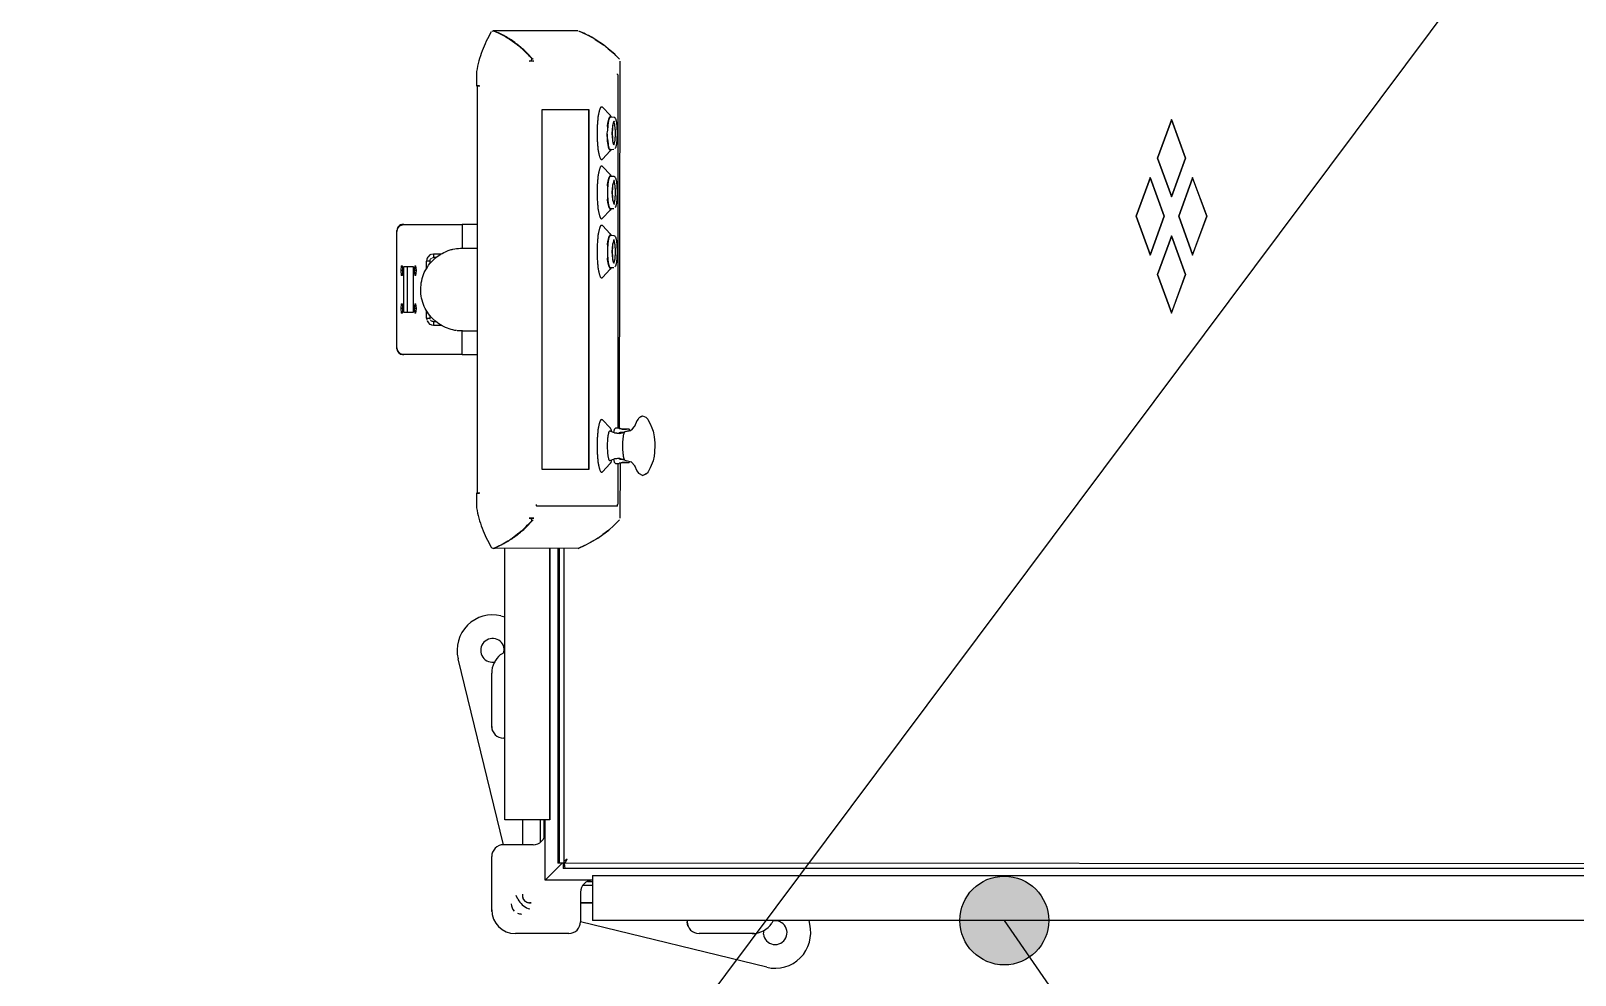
# Model space of a CAD drawing. Header units: millimetres. Extents: x -187347 to 135007, y -6415 to 292048.
# Drawn here: x -43111 to -41808, y 7073 to 7871 of the extents above; entities that cross this region are included whole.
import ezdxf

# ---------------------------------------------------------------- set-up
doc = ezdxf.new("R2010")
doc.units = ezdxf.units.MM
doc.header["$LTSCALE"] = 100
doc.layers.get('0').update_dxf_attribs({"lineweight": 18})
doc.layers.add('1', color=7, linetype='Continuous')
doc.layers.add('Layout Cabinplant', color=30, linetype='Continuous')

# ---------------------------------------------------------------- blocks, each defined once
blk = doc.blocks.new('CP_Giblet area_New')
at = {"layer": '1'}
h = blk.add_hatch(color=0, dxfattribs=at)
edge = h.paths.add_edge_path()
edge.add_arc((1113, 1533), 37.5, 0, 360)
at = {"color": 0, "linetype": 'Continuous'}
for p, q in [((1313.5, 1572.5), (1470.7, 1534.2)), ((1316, 1541.2), (1316.4, 1544.5)), ((1324.2, 1544), (1325.7, 1544)), ((1325.7, 1544), (1370.7, 1544)), ((1480.7, 1544), (1525.7, 1544)), ((614.7, 1533), (1460.7, 1533)), ((1278.1, 1533), (1277.3, 1536.2)), ((1308.1, 1533), (1309.2, 1535.3)), ((1380, 1537.9), (1380.7, 1534)), ((1380.7, 1533), (1380.7, 1534)), ((1460.7, 1508.2), (1460.7, 1533)), ((1470.7, 1509), (1470.7, 1534)), ((1470.7, 1509), (1470.7, 1534)), ((1545.7, 1525.5), (1545.7, 1524)), ((1460.7, 1518.1), (1470.7, 1518.1)), ((1470.7, 1518), (1460.7, 1518)), ((1512.4, 1518.1), (1513.7, 1518.1)), ((1513.7, 1518), (1512.4, 1518)), ((1513.6, 1523.4), (1514.9, 1523)), ((1523.7, 1515.1), (1525, 1511.9)), ((1545.7, 1524), (1545.7, 1479)), ((1460.7, 1495), (1460.7, 1508.2)), ((1468.5, 1503), (1460.7, 1503)), ((1464.9, 1500), (1460.7, 1500)), ((1519.7, 1510.7), (1519.7, 1512)), ((1519.8, 1510.7), (1519.8, 1512)), ((610.5, 1489), (1484.1, 1489)), ((1460.7, 1495), (614.7, 1495)), ((1460.7, 1499), (1500.7, 1499)), ((1484.1, 1489), (1485.3, 1489)), ((1484.6, 1484.5), (1484.1, 1489)), ((1485.3, 1485), (1485.3, 1489)), ((1492.7, 1491), (1486.2, 1484.5)), ((1486.2, 1484.5), (1492.7, 1491)), ((1500.7, 1499), (1492.7, 1491)), ((1492.7, 1491), (1500.7, 1499)), ((1500.7, 1499), (1500.7, 1448)), ((614.8, 1485), (1484.6, 1484.5)), ((1482.5, 1482.2), (1481.9, 1481)), ((1483, 1481.7), (1481.9, 1481)), ((1483.2, 1483.3), (1482.5, 1482.2)), ((1484.1, 1482.3), (1483, 1481.7)), ((1484, 1484.4), (1483.2, 1483.3)), ((1484.6, 1482.9), (1483.9, 1482.2)), ((1483.9, 1482.2), (1484.6, 1482.9)), ((1484.6, 1484.5), (1484, 1484.4)), ((1484.7, 1482.8), (1484.1, 1482.3)), ((1485.3, 1485), (1484.6, 1484.5)), ((1484.6, 1484.5), (1485.3, 1485)), ((1484.6, 1484.5), (1488.6, 1484.5)), ((1484.6, 1484.5), (1484.6, 1218.6)), ((1488.6, 1484.5), (1489.8, 1484.5)), ((1488.6, 1484.5), (1488.6, 1218.6)), ((1489.8, 1218.6), (1489.8, 1484.5)), ((1501.7, 1448), (1501.7, 1463.2)), ((1504.7, 1448), (1504.7, 1466.8)), ((1510.7, 1469), (1535.7, 1469)), ((1519.7, 1448), (1519.7, 1469)), ((1519.8, 1448), (1519.8, 1469)), ((1535.8, 1469.1), (1574.1, 1311.9)), ((1496.7, 1448), (1496.7, 1218.6)), ((1496.7, 1448), (1515.7, 1448)), ((1496.7, 1218.6), (1496.7, 1448)), ((1515.7, 1448), (1534.7, 1448)), ((1534.7, 1448), (1534.7, 1218.6)), ((1534.7, 1379), (1535.7, 1379)), ((1545, 1372.9), (1545.7, 1369)), ((1545.7, 1369), (1545.7, 1324)), ((1538.2, 1308.4), (1534.7, 1306.4)), ((1535.5, 1306.8), (1535.1, 1303.5)), ((1537.9, 1275.6), (1534.7, 1276.4)), ((1462.5, 1213.6), (1456.1, 1210.1)), ((1457, 1210.6), (1462.5, 1213.6)), ((1466.7, 1216), (1462.5, 1213.6)), ((1467.4, 1216.3), (1466.7, 1216)), ((1467.4, 1216.3), (1472.2, 1218.4)), ((1472.2, 1218.4), (1467.4, 1216.3)), ((1472.2, 1218.4), (1472.8, 1218.6)), ((1472.8, 1218.6), (1472.2, 1218.4)), ((1472.8, 1218.6), (1472.2, 1218.4)), ((1472.8, 1218.6), (1543.7, 1218.4)), ((1532.1, 1212.6), (1537.8, 1215.8)), ((1537.8, 1215.8), (1538.6, 1216.3)), ((1540.4, 1217.1), (1543.2, 1218.4)), ((1543.7, 1218.4), (1543.2, 1218.4)), ((1544.4, 1218.6), (1543.7, 1218.4)), ((1544.4, 1218.6), (1543.7, 1218.4)), ((1543.7, 1218.4), (1544.4, 1218.6)), ((1544.4, 1218.6), (1545.3, 1218.4)), ((1545.3, 1218.4), (1546.1, 1217.6)), ((1446.9, 1203.3), (1442.7, 1199.4)), ((1446.9, 1203.3), (1452, 1207)), ((1452, 1207), (1446.9, 1203.3)), ((1456.1, 1210.1), (1452, 1207)), ((1456.1, 1210.1), (1457, 1210.6)), ((1514.2, 1198.1), (1519, 1202.9)), ((1519, 1202.9), (1519.6, 1203.4)), ((1522.8, 1205.9), (1528.1, 1210.1)), ((1528.1, 1210.1), (1528.7, 1210.4)), ((1437.4, 1193), (1437, 1146.6)), ((1438.6, 1195.5), (1437.7, 1194.6)), ((1438.6, 1195.5), (1442.7, 1199.4)), ((1442.7, 1199.4), (1438.6, 1195.5)), ((1510.1, 1193), (1512, 1193.2)), ((1510.1, 1193), (1511.4, 1193.2)), ((1513.5, 1193), (1510.1, 1193)), ((1510.8, 1194.6), (1511.7, 1195.6)), ((1511.7, 1195.6), (1512, 1193.2)), ((1512.2, 1195.6), (1511.7, 1195.6)), ((1512, 1193.2), (1512.5, 1193.2)), ((1512.5, 1193.2), (1512.2, 1195.6)), ((1512.5, 1193.2), (1514.1, 1193)), ((1514.1, 1193), (1513.5, 1193)), ((1439.3, 1146.9), (1439.3, 1181.4)), ((1439.6, 1182.9), (1507.9, 1182.9)), ((1558.6, 1172), (1558.5, 1184.4)), ((1555.6, 1171.9), (1556.3, 1171.9)), ((1556.3, 1171.9), (1558.6, 1172)), ((1558, 1171.9), (1556.3, 1171.9)), ((1558.1, 828), (1558, 1171.9)), ((1409.3, 1144.6), (1412, 1150.7)), ((1412, 1150.7), (1413.5, 1153.9)), ((1413.5, 1153.9), (1414.6, 1155.1)), ((1414.6, 1155.1), (1418.2, 1157)), ((1415.4, 1155.9), (1418.2, 1157)), ((1421.7, 1155.1), (1418.2, 1157)), ((1423.2, 1153), (1421.7, 1155.1)), ((1425.2, 1148.5), (1423.2, 1153)), ((1425.2, 1148.5), (1427.4, 1146.1)), ((1445.6, 1147), (1452.2, 1153.9)), ((1463.6, 1152), (1503.2, 1152)), ((1463.6, 1152), (1463.6, 847.9)), ((1463.6, 847.9), (1463.6, 1152)), ((1503.2, 1152), (1503.2, 847.9)), ((1408.1, 1133.2), (1408.2, 1135.6)), ((1408.2, 1135.6), (1408.3, 1137.7)), ((1408.3, 1137.7), (1408.7, 1140.7)), ((1408.7, 1140.7), (1409.3, 1144.6)), ((1427.4, 1146.1), (1427.7, 1145.5)), ((1433.2, 1144), (1427.7, 1145.5)), ((1429.8, 1146), (1429, 1145.1)), ((1434.2, 1146), (1429.8, 1146)), ((1430.9, 1146), (1429.8, 1146)), ((1431.8, 1146), (1430.9, 1146)), ((1431.8, 1146), (1435.5, 1146.2)), ((1438, 1142.4), (1433.7, 1143.7)), ((1436.7, 1143.3), (1433.7, 1143.7)), ((1434.8, 1146.1), (1434.2, 1146)), ((1435.5, 1146.2), (1434.8, 1146.1)), ((1435.5, 1146.2), (1436.3, 1146.4)), ((1436.3, 1146.4), (1435.5, 1146.2)), ((1436.3, 1146.4), (1437, 1146.6)), ((1437, 1146.6), (1436.3, 1146.4)), ((1437.4, 1143.3), (1436.7, 1143.3)), ((1437, 1146.6), (1438.1, 1146.9)), ((1437, 1146.6), (1437.7, 1146.4)), ((1438, 1143), (1437.4, 1143.3)), ((1442.1, 1143.1), (1438, 1142.4)), ((1438.8, 1142.5), (1438, 1143)), ((1438, 1142.4), (1441.2, 1142.9)), ((1441.3, 1146.9), (1438.1, 1146.9)), ((1441.2, 1142.9), (1442.1, 1143.1)), ((1442.2, 1145.8), (1441.3, 1146.9)), ((1445.9, 1144.5), (1442.1, 1143.1)), ((1442.9, 1143.4), (1442.2, 1145.8)), ((1444.7, 1145), (1444.6, 1144.3)), ((1445, 1146), (1444.7, 1145)), ((1445.6, 1147), (1445, 1146)), ((1408.1, 1131.5), (1408.1, 1133.2)), ((1408.1, 1129.4), (1408.1, 1131.5)), ((1408.3, 1127), (1408.1, 1129.4)), ((1408.6, 1124.5), (1408.3, 1127)), ((1409, 1121.1), (1408.6, 1124.5)), ((1438, 1121.7), (1433.9, 1120.7)), ((1438, 1121.7), (1433.9, 1120.7)), ((1438, 1121.7), (1442.1, 1121)), ((1442.1, 1121), (1438, 1121.7)), ((1438, 1121), (1438.8, 1121.5)), ((1409.3, 1119.5), (1409, 1121.1)), ((1411, 1115.5), (1409.3, 1119.5)), ((1411.4, 1114.7), (1411, 1115.5)), ((1413.9, 1109.6), (1411.4, 1114.7)), ((1413.9, 1109.6), (1414.6, 1108.9)), ((1414.6, 1108.9), (1415.4, 1108.2)), ((1415.4, 1108.2), (1418.2, 1107)), ((1415.4, 1108.2), (1418.2, 1107)), ((1418.2, 1107), (1420.9, 1108.2)), ((1420.9, 1108.2), (1421.7, 1108.9)), ((1421.7, 1108.9), (1422.1, 1109.5)), ((1422.1, 1109.5), (1423.2, 1111)), ((1423.2, 1111), (1425.2, 1115.6)), ((1424.8, 1114.9), (1425.2, 1115.6)), ((1425.2, 1115.6), (1425.7, 1116)), ((1425.7, 1116), (1427.7, 1118.6)), ((1432.9, 1120), (1427.7, 1118.6)), ((1427.7, 1118.6), (1428.4, 1119.1)), ((1432.9, 1120), (1428.4, 1119.1)), ((1429, 1118.9), (1429.6, 1118)), ((1429.6, 1118), (1430.9, 1118)), ((1430.1, 1118), (1434.2, 1118)), ((1430.9, 1118), (1431.8, 1118)), ((1435.5, 1117.9), (1431.8, 1118)), ((1433.9, 1120.7), (1436.7, 1120.7)), ((1434.2, 1118), (1434.8, 1118)), ((1434.8, 1118), (1435.5, 1117.9)), ((1436.3, 1117.7), (1435.5, 1117.9)), ((1435.5, 1117.9), (1436.3, 1117.7)), ((1437, 1117.5), (1436.3, 1117.7)), ((1436.3, 1117.7), (1437, 1117.5)), ((1436.7, 1120.7), (1437.4, 1120.8)), ((1437.7, 1117.7), (1437, 1117.5)), ((1438.1, 1117.2), (1437, 1117.5)), ((1437.4, 1120.8), (1438, 1121)), ((1437.7, 1117.7), (1437.4, 807)), ((1438.1, 1117.2), (1441.3, 1117.2)), ((1439.3, 818.5), (1439.3, 1117.2)), ((1442.1, 1121), (1445.9, 1119.6)), ((1442.2, 1118.3), (1442.9, 1120.7)), ((1444.5, 1120.1), (1444.9, 1118.5)), ((1444.9, 1118.5), (1444.5, 1120.1)), ((1445.3, 1117.5), (1444.9, 1118.5)), ((1445.3, 1117.5), (1444.9, 1118.5)), ((1445.6, 1116.9), (1445.3, 1117.5)), ((1445.6, 1116.9), (1452.2, 1110.1)), ((1570.7, 1055), (1558, 1055)), ((1570.7, 1055), (1570.7, 1035)), ((1570.7, 1055), (1570.7, 1035)), ((1570.7, 1055), (1619.8, 1055)), ((1619.8, 1055), (1620.7, 1055)), ((1620.4, 1054.9), (1622, 1054.6)), ((1625.3, 1051.3), (1625.4, 1050.4)), ((1625.7, 1050), (1625.7, 1049.2)), ((1625.7, 1049.2), (1625.7, 950.9)), ((1570.5, 1035), (1558, 1035)), ((1570.5, 1035), (1572.1, 1035)), ((1570.5, 1035), (1572.1, 1035)), ((1572.1, 1035), (1573.6, 1034.9)), ((1572.1, 1035), (1573.6, 1034.9)), ((1573.6, 1034.9), (1574.9, 1034.8)), ((1573.6, 1034.9), (1574.9, 1034.8)), ((1575.4, 1034.7), (1576.8, 1034.5)), ((1575.4, 1034.7), (1576.8, 1034.5)), ((1576.8, 1034.5), (1578.5, 1034.1)), ((1578.5, 1034.1), (1580, 1033.7)), ((1580, 1033.7), (1581.6, 1033.2)), ((1581.6, 1033.2), (1583, 1032.7)), ((1583, 1032.7), (1584.7, 1032)), ((1584.7, 1032), (1585.8, 1031.5)), ((1585.8, 1031.5), (1587.6, 1030.6)), ((1587.6, 1030.6), (1589, 1029.7)), ((1594.8, 1030), (1588.5, 1030)), ((1594.8, 1027.1), (1594.8, 1030)), ((1596.6, 1029.8), (1594.8, 1030)), ((971.8, 1020), (959.9, 987.2)), ((959.9, 987.2), (971.8, 1019.4)), ((983.7, 987.2), (971.8, 1020)), ((971.8, 1019.4), (983.7, 987.2)), ((983.7, 987.2), (971.8, 1019.4)), ((1589, 1029.7), (1590.3, 1028.9)), ((1590.3, 1028.9), (1591.7, 1027.9)), ((1591.7, 1027.9), (1593.1, 1026.8)), ((1594.8, 1027.1), (1592.8, 1027.1)), ((1593.1, 1026.8), (1595.6, 1024.5)), ((1594.8, 1027.1), (1595.8, 1027)), ((1595.6, 1024.5), (1596.9, 1023.2)), ((1595.8, 1027), (1596.5, 1026.6)), ((1596.5, 1026.6), (1597.3, 1025.8)), ((1597.2, 1029.6), (1596.6, 1029.8)), ((1596.9, 1023.2), (1598, 1021.9)), ((1598.1, 1029.1), (1597.2, 1029.6)), ((1597.7, 1025), (1597.8, 1024.2)), ((1600.7, 1024.2), (1597.8, 1024.2)), ((1597.8, 1024.2), (1597.8, 1022.1)), ((1598, 1021.9), (1599, 1020.5)), ((1599.1, 1028.2), (1598.1, 1029.1)), ((1599, 1020.5), (1600, 1019)), ((1599.7, 1027.4), (1599.1, 1028.2)), ((1600.3, 1026.4), (1599.7, 1027.4)), ((1600, 1019), (1601, 1017.5)), ((1600.7, 1024.2), (1600.5, 1025.9)), ((1600.7, 1024.2), (1600.7, 1017.9)), ((1601, 1017.5), (1601.8, 1015.9)), ((1609.8, 1020), (1609.3, 1016)), ((1609.8, 1020), (1610.7, 1020)), ((1611.1, 1016), (1610.7, 1020)), ((1612, 1019.5), (1619.8, 1019.5)), ((1612, 980.5), (1612, 1019.5)), ((1616.9, 1019.5), (1616.9, 980.5)), ((1619.8, 1019.5), (1619.8, 980.5)), ((1621.1, 1020), (1620.7, 1016)), ((1621.1, 1020), (1622.1, 1020)), ((1622.5, 1016), (1622.1, 1020)), ((1601.8, 1015.9), (1602.6, 1014.3)), ((1602.6, 1014.3), (1603.3, 1012.6)), ((1603.3, 1012.6), (1603.9, 1010.9)), ((1603.9, 1010.9), (1604.4, 1009.1)), ((1604.4, 1009.1), (1604.9, 1007.4)), ((1604.9, 1007.4), (1605.2, 1005.5)), ((1605.2, 1005.5), (1605.5, 1003.7)), ((1609.3, 1016), (1609.8, 1012)), ((1609.3, 1016), (1611.1, 1016)), ((1610.7, 1012), (1609.8, 1012)), ((1610.7, 1012), (1611.1, 1016)), ((1620.7, 1016), (1622.5, 1016)), ((1620.7, 1016), (1621.1, 1012)), ((1622.1, 1012), (1621.1, 1012)), ((1622.1, 1012), (1622.5, 1016)), ((1604.4, 990.8), (1603.9, 989.1)), ((1604.8, 992.6), (1604.4, 990.8)), ((1605.2, 994.4), (1604.8, 992.6)), ((1605.4, 996.3), (1605.2, 994.4)), ((1605.6, 998.1), (1605.4, 996.3)), ((1605.5, 1003.7), (1605.6, 1001.8)), ((1605.6, 1001.8), (1605.6, 1000)), ((1605.6, 1000), (1605.6, 998.1)), ((959.9, 987.2), (971.8, 954.5)), ((971.8, 955.1), (959.9, 987.2)), ((971.8, 954.5), (959.9, 987.2)), ((971.8, 955.1), (983.7, 987.2)), ((983.7, 987.2), (971.8, 955.1)), ((971.8, 954.5), (983.7, 987.2)), ((1440.5, 977.2), (1441.3, 980.3)), ((1441.3, 980.3), (1441.8, 980.8)), ((1445.6, 981.4), (1442.6, 981.4)), ((1445.6, 982.9), (1444.9, 981.5)), ((1444.9, 981.5), (1445.6, 982.9)), ((1445.6, 982.9), (1452.2, 989.8)), ((1597.9, 978.1), (1596.8, 976.8)), ((1597.8, 978), (1597.8, 975.9)), ((1599, 979.5), (1597.9, 978.1)), ((1600, 981), (1599, 979.5)), ((1600.9, 982.5), (1600, 981)), ((1600.7, 982.2), (1600.7, 975.9)), ((1601.8, 984.1), (1600.9, 982.5)), ((1602.6, 985.7), (1601.8, 984.1)), ((1603.3, 987.4), (1602.6, 985.7)), ((1603.9, 989.1), (1603.3, 987.4)), ((1609.8, 988), (1609.3, 984)), ((1609.3, 984), (1609.8, 980)), ((1609.3, 984), (1611.1, 984)), ((1609.8, 988), (1610.7, 988)), ((1610.7, 980), (1609.8, 980)), ((1611.1, 984), (1610.7, 988)), ((1610.7, 980), (1611.1, 984)), ((1619.8, 980.5), (1612, 980.5)), ((1621.1, 988), (1620.7, 984)), ((1620.7, 984), (1621.1, 980)), ((1620.7, 984), (1622.5, 984)), ((1621.1, 988), (1622.1, 988)), ((1622.1, 980), (1621.1, 980)), ((1622.5, 984), (1622.1, 988)), ((1622.1, 980), (1622.5, 984)), ((954, 970.9), (942, 938.1)), ((942, 938.1), (954, 970.3)), ((965.7, 938.1), (954, 970.9)), ((954, 970.3), (965.7, 938.1)), ((965.7, 938.1), (954, 970.3)), ((989.7, 970.9), (978, 938.1)), ((978, 938.1), (989.7, 970.9)), ((978, 938.1), (989.7, 970.3)), ((1001.6, 938.1), (989.7, 970.9)), ((1001.6, 938.1), (989.7, 970.3)), ((989.7, 970.3), (1001.6, 938.1)), ((1439.8, 967.9), (1440, 972.9)), ((1440, 962.9), (1439.8, 967.9)), ((1440, 972.9), (1440.5, 977.2)), ((1442.5, 977.7), (1443, 977.1)), ((1443, 977.1), (1442.5, 977.7)), ((1443, 977.1), (1443.5, 974.5)), ((1443.5, 974.5), (1443.8, 970.3)), ((1443.8, 965.6), (1443.5, 961.4)), ((1443.8, 970.3), (1443.9, 968.5)), ((1443.9, 967.4), (1443.8, 965.6)), ((1443.9, 968.5), (1443.9, 967.4)), ((1570.5, 965), (1558, 965)), ((1572.1, 965.1), (1570.5, 965)), ((1572.1, 965.1), (1570.5, 965)), ((1570.7, 945), (1570.7, 965)), ((1570.7, 945), (1570.7, 965)), ((1573.7, 965.2), (1572.1, 965.1)), ((1573.7, 965.2), (1572.1, 965.1)), ((1575.3, 965.4), (1573.7, 965.2)), ((1575.3, 965.4), (1573.7, 965.2)), ((1576.9, 965.6), (1575.3, 965.4)), ((1576.9, 965.6), (1575.3, 965.4)), ((1578.4, 965.9), (1576.9, 965.6)), ((1578.4, 965.9), (1576.9, 965.6)), ((1579.2, 966.1), (1578.4, 965.9)), ((1579.2, 966.1), (1578.4, 965.9)), ((1580, 966.3), (1579.2, 966.1)), ((1580, 966.3), (1579.2, 966.1)), ((1581.5, 966.8), (1580, 966.3)), ((1581.5, 966.8), (1580, 966.3)), ((1583, 967.3), (1581.5, 966.8)), ((1582.4, 967.1), (1581.5, 966.8)), ((1583, 967.3), (1582.4, 967.1)), ((1584.8, 968.1), (1583, 967.3)), ((1586.1, 968.7), (1584.8, 968.1)), ((1587.5, 969.5), (1586.1, 968.7)), ((1589.3, 970.5), (1587.5, 969.5)), ((1588.5, 970), (1594.8, 970)), ((1590.4, 971.2), (1589.3, 970.5)), ((1591.8, 972.2), (1590.4, 971.2)), ((1593.1, 973.2), (1591.8, 972.2)), ((1592.8, 973), (1594.8, 973)), ((1594.4, 974.4), (1593.1, 973.2)), ((1595.6, 975.6), (1594.4, 974.4)), ((1595.7, 973.1), (1594.8, 973)), ((1594.8, 970), (1594.8, 973)), ((1594.8, 970), (1596.6, 970.3)), ((1596.8, 976.8), (1595.6, 975.6)), ((1597.3, 974.2), (1596.5, 973.4)), ((1597.1, 970.5), (1598.1, 971)), ((1597.7, 975), (1597.3, 974.2)), ((1597.8, 975.9), (1597.7, 975)), ((1597.8, 975.9), (1600.7, 975.9)), ((1598.1, 971), (1598.9, 971.7)), ((1598.9, 971.7), (1599.7, 972.6)), ((1599.7, 972.6), (1600.3, 973.6)), ((1600.3, 973.6), (1600.5, 974.2)), ((1600.5, 974.2), (1600.7, 975.9)), ((1440.5, 958.7), (1440, 962.9)), ((1441.3, 955.6), (1440.5, 958.7)), ((1442.2, 954.6), (1445.6, 954.4)), ((1443.5, 961.4), (1442.4, 958.5)), ((1445.3, 953.4), (1444.9, 954.4)), ((1445.3, 953.4), (1444.9, 954.4)), ((1445.6, 952.8), (1445.3, 953.4)), ((1445.6, 952.8), (1452.2, 946)), ((1445.6, 932.9), (1452.2, 939.8)), ((1558, 945), (1570.7, 945)), ((1619.8, 945), (1570.7, 945)), ((1620.7, 945), (1619.8, 945)), ((1622, 945.5), (1621.1, 945.3)), ((1622, 945.5), (1621.1, 945.3)), ((1625.6, 950.3), (1625.3, 948.7)), ((1625.7, 950.9), (1625.7, 950)), ((954, 906), (942, 938.1)), ((942, 938.1), (954, 905.4)), ((954, 905.4), (965.7, 938.1)), ((954, 906), (965.7, 938.1)), ((965.7, 938.1), (954, 906)), ((989.7, 905.4), (978, 938.1)), ((978, 938.1), (989.7, 905.4)), ((989.7, 906), (978, 938.1)), ((989.7, 906), (1001.6, 938.1)), ((1001.6, 938.1), (989.7, 906)), ((989.7, 905.4), (1001.6, 938.1)), ((1440, 922.9), (1440.5, 927.2)), ((1440.5, 927.2), (1441.3, 930.3)), ((1441.3, 930.3), (1441.8, 930.8)), ((1442.4, 927.4), (1442.2, 928.1)), ((1442.4, 927.4), (1443.5, 924.5)), ((1443, 927.1), (1442.4, 927.4)), ((1445.6, 931.4), (1442.6, 931.4)), ((1445.6, 932.9), (1444.9, 931.5)), ((1444.9, 931.5), (1445.6, 932.9)), ((959.9, 889), (971.8, 921.8)), ((971.8, 921.8), (959.9, 889)), ((959.9, 889), (971.8, 921.2)), ((983.5, 889), (971.8, 921.8)), ((983.5, 889), (971.8, 921.2)), ((971.8, 921.2), (983.5, 889)), ((1439.8, 917.9), (1440, 922.9)), ((1440, 912.9), (1439.8, 917.9)), ((1440.5, 908.7), (1440, 912.9)), ((1443.5, 924.5), (1443.8, 920.3)), ((1443.8, 915.6), (1443.5, 911.4)), ((1443.8, 920.3), (1443.9, 918.5)), ((1443.9, 917.4), (1443.8, 915.6)), ((1443.9, 918.5), (1443.9, 917.4)), ((1441.3, 905.6), (1440.5, 908.7)), ((1442.2, 904.6), (1445.6, 904.4)), ((1443.5, 911.4), (1442.4, 908.5)), ((1445.1, 903.7), (1444.9, 904.4)), ((1445.1, 903.7), (1444.9, 904.4)), ((1445.5, 903.1), (1445.1, 903.7)), ((1445.5, 903.1), (1452.2, 896)), ((971.8, 856.9), (959.9, 889)), ((959.9, 889), (971.8, 856.3)), ((971.8, 856.3), (959.9, 889)), ((971.8, 856.9), (983.5, 889)), ((971.8, 856.3), (983.5, 889)), ((983.5, 889), (971.8, 856.9)), ((1445.6, 882.9), (1452.2, 889.8)), ((1440, 872.9), (1440.5, 877.2)), ((1440.5, 877.2), (1441.3, 880.3)), ((1441.3, 880.3), (1441.8, 880.8)), ((1442.5, 877.7), (1443, 877.1)), ((1443, 877.1), (1442.5, 877.7)), ((1445.6, 881.6), (1442.6, 881.4)), ((1443, 877.1), (1443.5, 874.5)), ((1443.5, 874.5), (1443.8, 870.3)), ((1445.6, 882.9), (1444.9, 881.5)), ((1444.9, 881.5), (1445.6, 882.9)), ((1439.8, 867.9), (1440, 872.9)), ((1440, 862.9), (1439.8, 867.9)), ((1440.5, 858.7), (1440, 862.9)), ((1443.5, 861.4), (1442.7, 858.2)), ((1443.8, 865.6), (1443.5, 861.4)), ((1443.8, 870.3), (1443.9, 868.5)), ((1443.9, 867.4), (1443.8, 865.6)), ((1443.9, 868.5), (1443.9, 867.4)), ((1441.3, 855.6), (1440.5, 858.7)), ((1442.7, 858.2), (1442.2, 857.8)), ((1442.2, 854.6), (1445.6, 854.4)), ((1445.3, 853.4), (1444.9, 854.4)), ((1445.3, 853.4), (1444.9, 854.4)), ((1445.6, 852.8), (1445.3, 853.4)), ((1445.6, 852.8), (1452.2, 846)), ((1503.2, 847.9), (1463.6, 847.9)), ((1556.3, 828), (1555.6, 828)), ((1556.3, 828), (1558.1, 828)), ((1558.6, 828), (1556.3, 828)), ((1557.4, 828.1), (1558.1, 828)), ((1558.5, 815.7), (1558.6, 828)), ((1437.7, 805.5), (1438.6, 804.6)), ((1440.9, 802.2), (1438.6, 804.6)), ((1438.6, 804.6), (1440.9, 802.2)), ((1440.9, 802.2), (1441.9, 801.2)), ((1447.3, 796.7), (1441.9, 801.2)), ((1441.9, 801.2), (1447.3, 796.7)), ((1447.3, 796.7), (1451.2, 793.4)), ((1511.4, 806.8), (1510.1, 807)), ((1512, 806.8), (1510.1, 807)), ((1510.1, 807), (1513.5, 807)), ((1511.7, 804.5), (1510.8, 805.5)), ((1512, 806.8), (1511.7, 804.5)), ((1514.8, 801.2), (1511.7, 804.5)), ((1511.7, 804.5), (1512.2, 804.5)), ((1512.5, 806.8), (1512, 806.8)), ((1512.2, 804.5), (1512.5, 806.8)), ((1514.1, 807), (1512.5, 806.8)), ((1513.5, 807), (1514.1, 807)), ((1523.5, 793.4), (1516.1, 800)), ((1458.3, 788.9), (1451.2, 793.4)), ((1451.2, 793.4), (1458.3, 788.9)), ((1458.3, 788.9), (1461.3, 786.9)), ((1461.3, 786.9), (1472.2, 781.7)), ((1533, 786.9), (1524.3, 792.9)), ((1543.2, 781.7), (1533, 786.9)), ((1473, 781.5), (1544.4, 781.5)), ((1543.2, 781.7), (1543.7, 781.7)), ((1543.7, 781.7), (1544.4, 781.5)), ((1543.7, 781.7), (1544.4, 781.5)), ((1544.4, 781.5), (1543.7, 781.7)), ((1545.3, 781.7), (1544.4, 781.5))]:
    blk.add_line(p, q, dxfattribs=at)
for centre, radius, start, end in [((1306.4, 1543.3), 30, 76.3037, 193.6963), ((1306.4, 1543.3), 10, 6.9229, 228.462), ((1325.7, 1524), 20, 89.9999, 145.7141), ((1370.7, 1534), 10, 0, 90), ((1480.7, 1534), 10, 90, 180), ((1525.7, 1524), 20, 0, 90), ((1306.4, 1543.3), 10, 228.4615, 283.8449), ((1520.7, 1519), 8.5, 67.4981, 89.9984), ((1513.7, 1512), 6.1, 0, 90), ((1506.5, 1504.8), 20, 30.8395, 65.1247), ((1520.7, 1519), 8.5, 0.0002, 44.9994), ((1460.7, 1509), 10, 270, 0), ((1535.7, 1479), 10, 270, 0), ((1535.7, 1479), 10, 337.5017, 0.0013), ((1510.7, 1459), 10, 90, 180), ((1535.7, 1369), 10, 0, 90), ((1525.7, 1324), 20, 308.5717, 0.0001), ((1545, 1304.8), 10, 186.9228, 103.8465), ((1545, 1304.8), 30, 256.3037, 13.6963), ((1508.5, 1129), 96.5, 112.106, 115.2184), ((1620.7, 1050), 5, 0, 90), ((1619.7, 1049), 6, 22.499, 67.501), ((1620.7, 950), 5, 270, 0), ((1619.7, 951), 6, 292.4992, 337.5008), ((1508.5, 871.1), 96.5, 240.7085, 247.8839)]:
    blk.add_arc(centre, radius, start, end, dxfattribs=at)
for points in [[(1519.7, 1512), (1519.6, 1513.2), (1519.3, 1514.3), (1519, 1514.9), (1518.7, 1515.4), (1518.3, 1515.8), (1518, 1516.3), (1517.5, 1516.7), (1517, 1517), (1516.5, 1517.3), (1516, 1517.6), (1514.9, 1517.9), (1513.7, 1518)], [(1543.2, 1218.4), (1534.5, 1214), (1526.3, 1208.8), (1518.7, 1202.6), (1511.7, 1195.6)], [(1543.7, 1218.4), (1535, 1214.1), (1526.8, 1208.8), (1519.2, 1202.6), (1512.2, 1195.6)], [(1558.5, 1184.4), (1556.6, 1193.1), (1553.8, 1201.7), (1550.3, 1209.8), (1546.1, 1217.6)], [(1439.6, 1182.9), (1439.4, 1182.5), (1439.4, 1181.9), (1439.4, 1181.7), (1439.3, 1181.4)], [(1508.2, 1181.5), (1508.2, 1181.7), (1508.2, 1181.9), (1508.1, 1182.4), (1507.9, 1182.9)], [(1425.2, 1148.5), (1424.8, 1149.1), (1424.4, 1149.6)], [(1456.8, 1132), (1456.7, 1135.8), (1456.5, 1139.7), (1456.4, 1141.4), (1456.2, 1143.2), (1456.1, 1144.8), (1455.9, 1146.4), (1455.6, 1147.7), (1455.4, 1149.1), (1455.1, 1150.2), (1454.8, 1151.3), (1454.5, 1152.2), (1454.2, 1153), (1453.9, 1153.5), (1453.6, 1154), (1452.9, 1154.3), (1452.2, 1153.9)], [(1432.9, 1120), (1433.5, 1120.2), (1433.9, 1120.8), (1434.1, 1121.4), (1434.3, 1122), (1434.5, 1122.8), (1434.7, 1123.5), (1434.8, 1124.5), (1434.9, 1125.4), (1435, 1126.4), (1435.1, 1127.4), (1435.2, 1128.6), (1435.2, 1129.7), (1435.3, 1130.9), (1435.3, 1132), (1435.3, 1133.2), (1435.2, 1134.4), (1435.2, 1135.5), (1435.1, 1136.6), (1435, 1137.7), (1434.9, 1138.7), (1434.8, 1139.6), (1434.7, 1140.5), (1434.5, 1141.3), (1434.4, 1142), (1434.2, 1142.6), (1434, 1143.1), (1433.7, 1143.7), (1433.2, 1144)], [(1445.6, 1147), (1445.1, 1146), (1444.7, 1145)], [(1448.2, 1132), (1448.1, 1134.5), (1448, 1137), (1447.9, 1138.1), (1447.8, 1139.2), (1447.6, 1140.2), (1447.5, 1141.2), (1447.3, 1141.9), (1447.1, 1142.7), (1447, 1143.3), (1446.7, 1143.8), (1446.4, 1144.3), (1445.9, 1144.5)], [(1445.9, 1119.6), (1446.4, 1119.8), (1446.7, 1120.3), (1447, 1120.8), (1447.1, 1121.4), (1447.3, 1122.1), (1447.5, 1122.9), (1447.6, 1123.9), (1447.8, 1124.8), (1447.9, 1126), (1448, 1127.1), (1448.1, 1129.5), (1448.2, 1132)], [(1452.2, 1110.1), (1452.9, 1109.9), (1453.6, 1110.1), (1453.9, 1110.5), (1454.2, 1111.1), (1454.5, 1111.9), (1454.8, 1112.7), (1455.1, 1113.8), (1455.4, 1115), (1455.6, 1116.3), (1455.9, 1117.7), (1456.1, 1119.3), (1456.2, 1120.9), (1456.4, 1122.7), (1456.5, 1124.4), (1456.7, 1128.2), (1456.8, 1132)], [(1418.2, 1107), (1418.9, 1107.1), (1419.6, 1107.3), (1420.3, 1107.7), (1420.9, 1108.2)], [(1441.3, 1117.2), (1441.8, 1117.7), (1442.2, 1118.3)], [(1445.3, 1117.5), (1445.5, 1117.2), (1445.6, 1116.9)], [(1625.7, 1049.2), (1625.6, 1050.3), (1625.2, 1051.4), (1625, 1051.9), (1624.6, 1052.4), (1624.3, 1052.8), (1623.9, 1053.2), (1623.5, 1053.6), (1623, 1054), (1622.5, 1054.3), (1622, 1054.5), (1621, 1054.9), (1619.8, 1055)], [(1448, 967.9), (1447.9, 970.4), (1448, 972.8), (1448.1, 973.9), (1448.1, 974.9), (1448, 975.9), (1447.8, 976.9), (1447.6, 977.6), (1447.4, 978.4), (1447.2, 979.1), (1447, 979.8), (1446.8, 980.3), (1446.6, 980.9), (1446.4, 981.2), (1446.2, 981.5), (1445.9, 981.6), (1445.6, 981.4)], [(1448, 967.9), (1447.9, 970.5), (1447.8, 973.1), (1447.7, 974.3), (1447.6, 975.4), (1447.4, 976.5), (1447.3, 977.5), (1447.1, 978.3), (1446.9, 979.2), (1446.7, 979.8), (1446.5, 980.4), (1446.2, 981), (1445.6, 981.4)], [(1456.8, 967.9), (1456.7, 971.7), (1456.5, 975.6), (1456.4, 977.3), (1456.2, 979.1), (1456.1, 980.7), (1455.9, 982.3), (1455.6, 983.6), (1455.4, 985), (1455.1, 986.1), (1454.8, 987.2), (1454.5, 988.1), (1454.2, 988.9), (1453.9, 989.4), (1453.6, 989.9), (1452.9, 990.2), (1452.2, 989.8)], [(1442.5, 977.7), (1442.4, 977.3), (1442.3, 976.9), (1442.1, 976.4), (1442, 975.8), (1441.9, 975.2), (1441.7, 974.6), (1441.6, 973.8), (1441.6, 973.1), (1441.5, 972.3), (1441.4, 971.5), (1441.3, 969.7), (1441.3, 967.9)], [(1441.3, 967.9), (1441.3, 966.2), (1441.4, 964.4), (1441.5, 963.6), (1441.6, 962.8), (1441.6, 962), (1441.7, 961.3), (1441.8, 960.7), (1442, 960.1), (1442.1, 959.6), (1442.2, 959.1), (1442.5, 958.5), (1442.8, 958)], [(1443.9, 967.9), (1443.9, 969.7), (1443.8, 971.4), (1443.7, 972.9), (1443.5, 974.5)], [(1443.5, 961.4), (1443.7, 962.9), (1443.8, 964.5), (1443.9, 966.2), (1443.9, 967.9)], [(1445.6, 954.4), (1445.9, 954.3), (1446.2, 954.4), (1446.4, 954.7), (1446.6, 955), (1446.8, 955.6), (1447, 956.1), (1447.2, 956.8), (1447.4, 957.5), (1447.6, 958.2), (1447.8, 959), (1448, 960), (1448.1, 961), (1448.1, 962), (1448, 963), (1447.9, 965.5), (1448, 967.9)], [(1445.6, 954.4), (1446.1, 954.9), (1446.5, 955.5), (1446.7, 956.1), (1446.9, 956.7), (1447.1, 957.5), (1447.3, 958.4), (1447.4, 959.4), (1447.6, 960.4), (1447.7, 961.6), (1447.8, 962.8), (1447.9, 965.4), (1448, 967.9)], [(1452.2, 946), (1452.9, 945.8), (1453.6, 946), (1453.9, 946.4), (1454.2, 947), (1454.5, 947.8), (1454.8, 948.6), (1455.1, 949.7), (1455.4, 950.9), (1455.6, 952.2), (1455.9, 953.6), (1456.1, 955.2), (1456.2, 956.8), (1456.4, 958.6), (1456.5, 960.3), (1456.7, 964.1), (1456.8, 967.9)], [(1441.3, 955.6), (1441.6, 955), (1442.2, 954.6)], [(1442.2, 957.8), (1442.4, 957.8), (1442.5, 957.9), (1442.4, 958), (1442.3, 958.2), (1442.4, 958.4), (1442.6, 958.6), (1442.8, 958.7), (1443, 958.8)], [(1445.3, 953.4), (1445.5, 953.1), (1445.6, 952.8)], [(1456.8, 917.9), (1456.7, 921.7), (1456.5, 925.6), (1456.4, 927.3), (1456.2, 929.1), (1456.1, 930.7), (1455.9, 932.3), (1455.6, 933.6), (1455.4, 935), (1455.1, 936.1), (1454.8, 937.2), (1454.5, 938.1), (1454.2, 938.9), (1453.9, 939.4), (1453.6, 939.9), (1452.9, 940.2), (1452.2, 939.8)], [(1619.8, 945), (1621, 945.2), (1622, 945.5), (1622.5, 945.8), (1623, 946.1), (1623.5, 946.4), (1623.9, 946.8), (1624.3, 947.3), (1624.6, 947.7), (1625, 948.2), (1625.2, 948.7), (1625.6, 949.8), (1625.7, 950.9)], [(1442.8, 927.9), (1442.5, 927.3), (1442.2, 926.8), (1442.1, 926.3), (1442, 925.8), (1441.9, 925.2), (1441.7, 924.6), (1441.6, 923.8), (1441.6, 923.1), (1441.5, 922.3), (1441.4, 921.5), (1441.3, 919.7), (1441.3, 917.9)], [(1448, 917.9), (1447.9, 920.4), (1448, 922.8), (1448.1, 923.9), (1448.1, 924.9), (1448, 925.9), (1447.8, 926.9), (1447.6, 927.6), (1447.4, 928.4), (1447.2, 929.1), (1447, 929.8), (1446.8, 930.3), (1446.6, 930.9), (1446.4, 931.2), (1446.2, 931.5), (1445.9, 931.6), (1445.6, 931.4)], [(1448, 917.9), (1447.9, 920.5), (1447.8, 923.1), (1447.7, 924.3), (1447.6, 925.4), (1447.4, 926.5), (1447.3, 927.5), (1447.1, 928.3), (1446.9, 929.2), (1446.7, 929.8), (1446.5, 930.4), (1446.2, 931), (1445.6, 931.4)], [(1441.3, 917.9), (1441.3, 916.2), (1441.4, 914.4), (1441.5, 913.6), (1441.6, 912.8), (1441.6, 912), (1441.7, 911.3), (1441.8, 910.7), (1442, 910.1), (1442.1, 909.6), (1442.2, 909.1), (1442.5, 908.5), (1442.8, 908)], [(1443.9, 917.9), (1443.9, 919.7), (1443.8, 921.4), (1443.7, 922.9), (1443.5, 924.5)], [(1443.5, 911.4), (1443.7, 912.9), (1443.8, 914.5), (1443.9, 916.2), (1443.9, 917.9)], [(1445.6, 904.4), (1445.9, 904.3), (1446.2, 904.4), (1446.4, 904.7), (1446.6, 905), (1446.8, 905.6), (1447, 906.1), (1447.2, 906.8), (1447.4, 907.5), (1447.6, 908.2), (1447.8, 909), (1448, 910), (1448.1, 911), (1448.1, 912), (1448, 913), (1447.9, 915.5), (1448, 917.9)], [(1445.6, 904.4), (1446.1, 904.9), (1446.5, 905.5), (1446.7, 906.1), (1446.9, 906.7), (1447.1, 907.5), (1447.3, 908.4), (1447.4, 909.4), (1447.6, 910.4), (1447.7, 911.6), (1447.8, 912.8), (1447.9, 915.4), (1448, 917.9)], [(1452.2, 896), (1452.9, 895.8), (1453.6, 896), (1453.9, 896.4), (1454.2, 897), (1454.5, 897.8), (1454.8, 898.6), (1455.1, 899.7), (1455.4, 900.9), (1455.6, 902.2), (1455.9, 903.6), (1456.1, 905.2), (1456.2, 906.8), (1456.4, 908.6), (1456.5, 910.3), (1456.7, 914.1), (1456.8, 917.9)], [(1441.3, 905.6), (1441.6, 905), (1442.2, 904.6)], [(1442.2, 907.8), (1442.4, 907.8), (1442.5, 907.9), (1442.4, 908), (1442.3, 908.2), (1442.4, 908.4), (1442.6, 908.6), (1442.8, 908.7), (1443, 908.8)], [(1445.1, 903.7), (1445.3, 903.4), (1445.5, 903.1)], [(1456.8, 867.9), (1456.7, 871.7), (1456.5, 875.6), (1456.4, 877.3), (1456.2, 879.1), (1456.1, 880.7), (1455.9, 882.3), (1455.6, 883.6), (1455.4, 885), (1455.1, 886.1), (1454.8, 887.2), (1454.5, 888.1), (1454.2, 888.9), (1453.9, 889.4), (1453.6, 889.9), (1452.9, 890.2), (1452.2, 889.8)], [(1442.5, 877.7), (1442.4, 877.3), (1442.3, 876.9), (1442.1, 876.4), (1442, 875.8), (1441.9, 875.2), (1441.7, 874.6), (1441.6, 873.8), (1441.6, 873.1), (1441.5, 872.3), (1441.4, 871.5), (1441.3, 869.7), (1441.3, 867.9)], [(1443.9, 867.9), (1443.9, 869.7), (1443.8, 871.4), (1443.7, 872.9), (1443.5, 874.5)], [(1448.4, 867.9), (1448.4, 870.3), (1448.3, 872.7), (1448.2, 873.8), (1448.1, 874.9), (1448, 875.9), (1447.8, 876.9), (1447.7, 877.7), (1447.5, 878.6), (1447.4, 879.3), (1447.2, 880), (1447, 880.5), (1446.8, 881), (1446.6, 881.3), (1446.4, 881.6), (1446, 881.9), (1445.6, 881.6)], [(1448.4, 867.9), (1448.3, 870.5), (1448, 873), (1447.8, 874.2), (1447.6, 875.4), (1447.5, 876.6), (1447.5, 877.7), (1447.3, 878.5), (1447.1, 879.4), (1446.9, 879.9), (1446.7, 880.5), (1446.4, 881.4), (1445.6, 881.6)], [(1441.3, 867.9), (1441.3, 866.2), (1441.4, 864.4), (1441.5, 863.6), (1441.6, 862.8), (1441.7, 862), (1441.7, 861.3), (1441.8, 860.7), (1442, 860), (1442.2, 859.5), (1442.4, 858.9), (1442.4, 858.3), (1442.7, 858.2)], [(1443.5, 861.4), (1443.7, 862.9), (1443.8, 864.5), (1443.9, 866.2), (1443.9, 867.9)], [(1445.6, 854.4), (1445.9, 854.3), (1446.2, 854.4), (1446.4, 854.7), (1446.6, 855), (1446.8, 855.6), (1447, 856.1), (1447.2, 856.8), (1447.4, 857.5), (1447.6, 858.2), (1447.8, 859), (1448, 860), (1448.1, 861), (1448.1, 862), (1448, 863), (1448, 865.5), (1448.4, 867.9)], [(1445.6, 854.4), (1446.1, 854.9), (1446.5, 855.5), (1446.7, 856.1), (1446.9, 856.7), (1447.1, 857.5), (1447.3, 858.4), (1447.4, 859.4), (1447.6, 860.4), (1447.7, 861.6), (1447.8, 862.8), (1448, 865.4), (1448.4, 867.9)], [(1452.2, 846), (1452.9, 845.8), (1453.6, 846), (1453.9, 846.4), (1454.2, 847), (1454.5, 847.8), (1454.8, 848.6), (1455.1, 849.7), (1455.4, 850.9), (1455.6, 852.2), (1455.9, 853.6), (1456.1, 855.2), (1456.2, 856.8), (1456.4, 858.6), (1456.5, 860.3), (1456.7, 864.1), (1456.8, 867.9)], [(1441.3, 855.6), (1441.6, 855), (1442.2, 854.6)], [(1442.2, 857.8), (1442.3, 857.9), (1442.5, 858), (1442.8, 858.3), (1443, 858.8)], [(1445.3, 853.4), (1445.5, 853.1), (1445.6, 852.8)], [(1439.3, 818.5), (1439.4, 818.3), (1439.4, 818.2), (1439.4, 818), (1439.4, 817.8)], [(1546.1, 782.4), (1550.3, 790.3), (1553.8, 798.4), (1556.6, 806.9), (1558.5, 815.7)], [(1511.7, 804.5), (1518.7, 797.6), (1526.3, 791.3), (1534.5, 786), (1543.2, 781.7)], [(1512.2, 804.5), (1519.2, 797.5), (1526.8, 791.3), (1535, 786), (1543.7, 781.7)]]:
    blk.add_spline(points, degree=3, dxfattribs=at)
at = {"layer": '1', "color": 0, "linetype": 'Continuous'}
for p, q in [((455.7, 383.6), (1934.7, 2363.6)), ((1113, 1533), (543.5, 2357.9))]:
    blk.add_line(p, q, dxfattribs=at)
at = {"layer": '1', "color": 0}
blk.add_circle((1113, 1533), 37.5, dxfattribs=at)

msp = doc.modelspace()

# ---------------------------------------------------------------- block references
at = {"layer": 'Layout Cabinplant', "rotation": 180}
msp.add_blockref('CP_Giblet area_New', (-41176.6, 8652.2, 0), dxfattribs=at)

doc.saveas('drawing.dxf')
